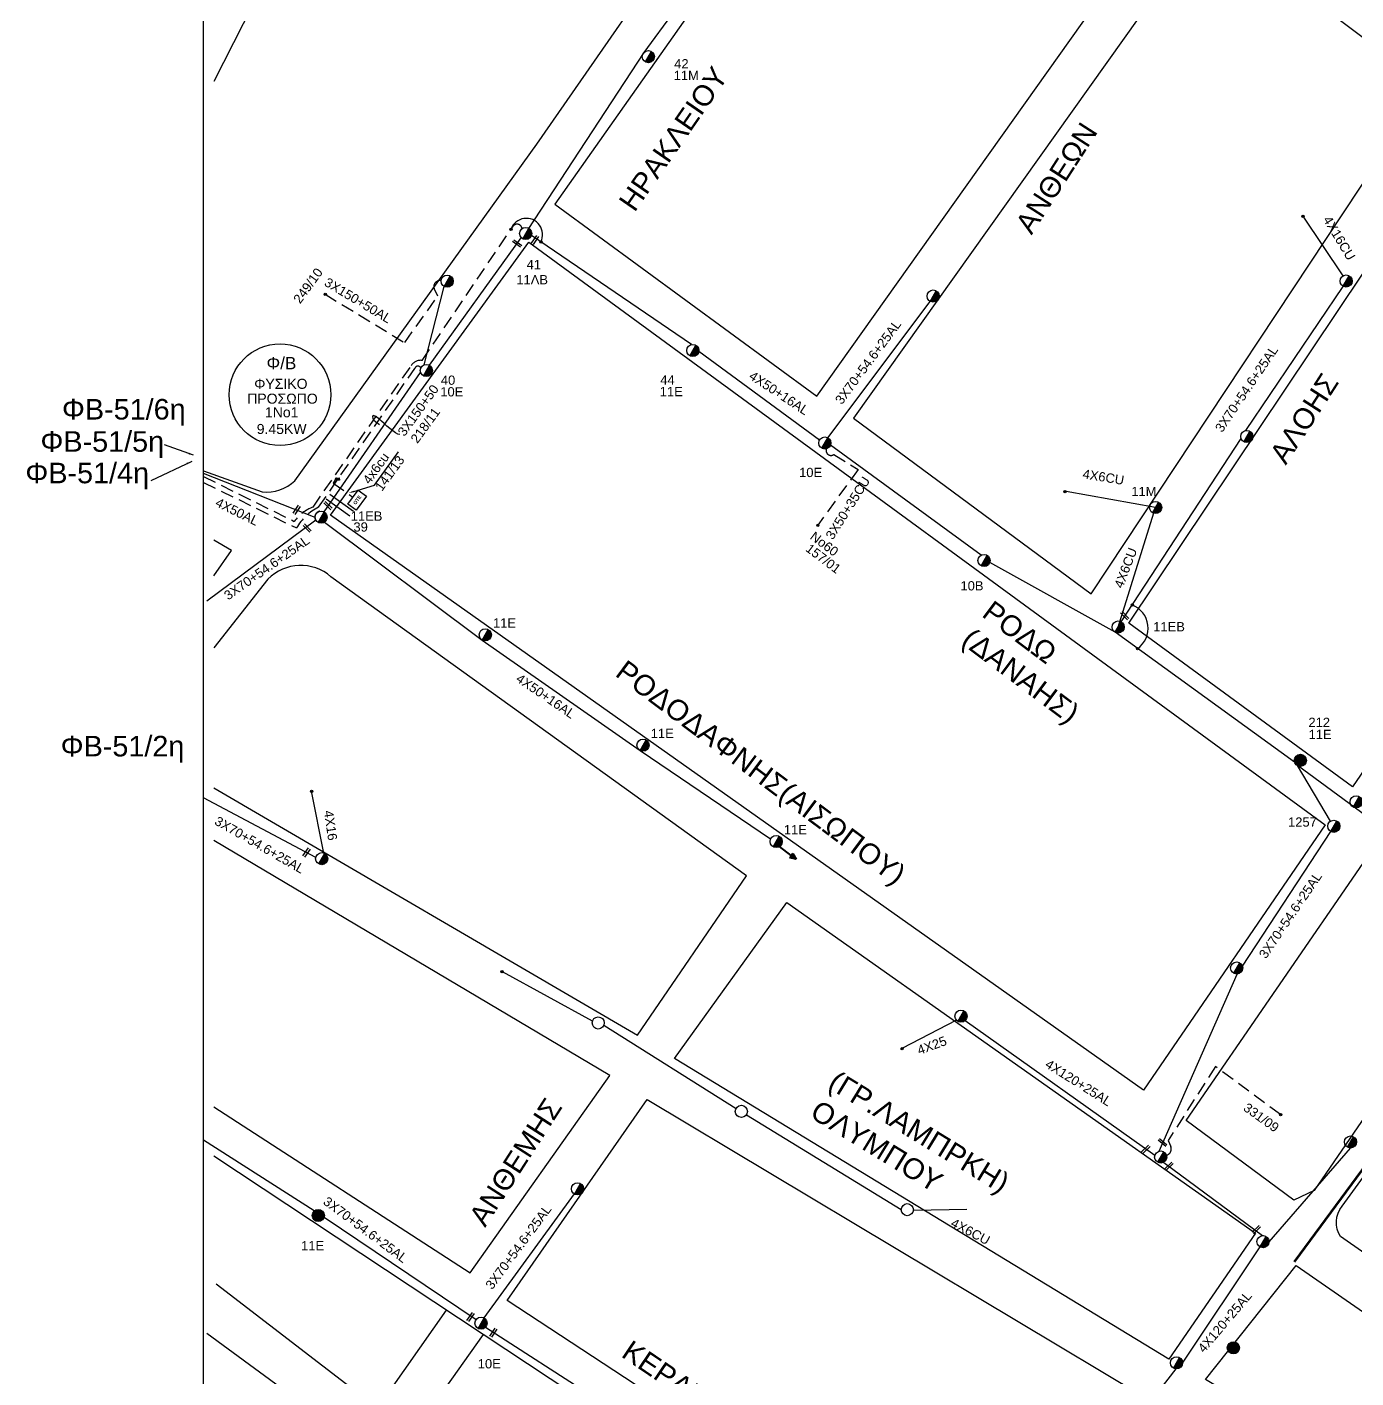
# Model space of a CAD drawing. Header units: millimetres. Extents: x 8994 to 10771, y 1891 to 2926.
# Drawn here: x 8993.6 to 9251.8, y 2458.5 to 2721 of the extents above; entities that cross this region are included whole.
import ezdxf
from ezdxf import colors
from ezdxf.entities.mleader import LeaderData, LeaderLine
from ezdxf.enums import TextEntityAlignment as Align
from ezdxf.math import Vec2, Vec3

# ---------------------------------------------------------------- set-up
doc = ezdxf.new("R2010")
doc.units = ezdxf.units.MM
doc.linetypes.add('DASHED', pattern=[19.05, 12.7, -6.35])
for name, color, linetype in [('0 @ 1', 7, 'Continuous'), ('Pillar OTE', 7, 'Continuous'), ('Γέφυρες Εναερίου Δικτύου', 7, 'Continuous'), ('Γυμνά εναέρια ΧΤ (3Φ)   3x50+35CU', 7, 'Continuous'), ('Γυμνά εναέρια ΧΤ (3Φ)   4x16CU', 7, 'Continuous'), ('Γυμνά εναέρια ΧΤ (3Φ)   4x50AL', 7, 'Continuous'), ('Γυμνά εναέρια ΧΤ και ΦΟΠ (3Φ)   4x50+16AL', 7, 'Continuous'), ('Εναέρια παροχή ΧΤ 4x16', 7, 'SYN_LINE'), ('Εναέρια παροχή ΧΤ 4x25', 7, 'SYN_LINE'), ('Επίτονοι', 7, 'Continuous'), ('Επιγραφές - Σχήματα', 7, 'Continuous'), ('Καλώδια ΧΤ   3x150+50AL', 7, 'DASHED'), ('Καλώδια ΧΤ   3x150AL+50CU', 7, 'DASHED'), ('Καλώδια ΧΤ   4x6CU', 7, 'DASHED'), ('Μηχανική τομή', 7, 'Continuous'), ('Στύλος Ξύλινος', 7, 'Continuous'), ('Στύλος Ξύλινος @ 1', 7, 'Continuous'), ('Στύλος ΦΜ', 7, 'Continuous'), ('Στύλος ΦΜ @ 1', 7, 'Continuous'), ('Συνδέσεις', 7, 'Continuous'), ('Συνεστραμμένα ΧΤ   3x70+54.6+25AL', 7, 'SYN_LINE'), ('Συνεστραμμένα ΧΤ   4x120+25AL', 7, 'SYN_LINE'), ('Τομή', 7, 'Continuous'), ('Υπόβαθρο ΔΕΗ', 7, 'Continuous'), ('Υπόγεια καλώδια Παροχών ΧΤ   4x50AL', 7, 'DASHED'), ('Υπόγεια καλώδια Παροχών ΧΤ   4x6', 7, 'DASHED')]:
    doc.layers.add(name, color=color, linetype=linetype)
doc.styles.add('ar', font='arial.ttf')
doc.styles.get("Standard").update_dxf_attribs({"font": 'arial.ttf'})
doc.linetypes.add('SYN_LINE', pattern='A,0.5,-0.0001,["/\\/\\/\\/",Standard,S=0.1,R=0,X=0,Y=-0.05],-0.25', length=0.7501)
doc.dimstyles.new('ISO-25', dxfattribs={"dimtxt": 2.5, "dimasz": 2.5, "dimexe": 1.25, "dimexo": 0.625, "dimtad": 1, "dimtxsty": 'Standard', "dimcen": 2.5, "dimadec": 0, "dimazin": 0, "dimtfac": 1, "dimtmove": 0, "dimatfit": 3, "dimfxl": 0, "dimarcsym": 0})

# ---------------------------------------------------------------- blocks, each defined once
blk = doc.blocks.new('ΥΠΑΡΧΩΝ ΤΣΙΜΕΝΤΕΝΙΟΣ ΣΤΥΛΟΣ')
at = {"layer": 'Στύλος ΦΜ'}
blk.add_hatch(color=7, dxfattribs=at).paths.add_polyline_path([(-1.29, -2.28, 0.574793), (2.62, 0, 0.268822), (1.3, 2.27)])
at = {"layer": 'Στύλος ΦΜ', "color": 7}
blk.add_line((-1.29, -2.28), (1.3, 2.27), dxfattribs=at)
blk.add_circle((0, 0), 2.62, dxfattribs=at)
at = {"layer": 'Στύλος ΦΜ', "flags": 4}
for tag, p in [('ΑΡΙΘΜΟΣ', (-4.68, 8.05)), ('ΤΥΠΟΣ', (-4.91, 3.03))]:
    blk.add_attdef(tag, p, '', height=4, dxfattribs=at)
blk = doc.blocks.new('ΥΠΑΡΧΩΝ ΞΥΛΙΝΟΣ ΣΤΥΛΟΣ')
at = {"layer": 'Στύλος Ξύλινος'}
h = blk.add_hatch(color=256, dxfattribs=at)
h.paths.add_polyline_path([(-2.62, 0, 0.270008), (-1.29, -2.28), (1.3, 2.27, 0.576266)])
h.paths.add_polyline_path([(-1.29, -2.28, 0.574793), (2.62, 0, 0.268822), (1.3, 2.27)])
blk.add_line((-1.29, -2.28), (1.3, 2.27), dxfattribs=at)
blk.add_circle((0, 0), 2.62, dxfattribs=at)
at = {"layer": 'Στύλος Ξύλινος', "flags": 4}
for tag, p in [('ΑΡΙΘΜΟΣ', (-4.91, 8.6)), ('ΤΥΠΟΣ', (-4.85, 3.39))]:
    blk.add_attdef(tag, p, '', height=4, dxfattribs=at)
blk = doc.blocks.new('ΕΠΙΤΟΝΟΣ')
at = {"layer": 'Επίτονοι', "lineweight": 40, "ltscale": 40}
blk.add_hatch(color=256, dxfattribs=at).paths.add_polyline_path([(-1.13, 6.47), (0, 9.1), (1.13, 6.47)])
for p, q in [((-1.13, 6.47), (0, 9.1)), ((1.13, 6.47), (-1.13, 6.47)), ((-1.13, 6.47), (0, 6.47)), ((0, 9.1), (1.13, 6.47)), ((0, 6.47), (0, 0))]:
    blk.add_line(p, q, dxfattribs=at)
blk = doc.blocks.new('ΜΗΧΑΝΙΚΗ ΤΟΜΗ')
at = {"layer": 'Μηχανική τομή', "ltscale": 40}
for p, q in [((-1.89, 0.78), (1.89, 0.78)), ((1.89, 0), (-1.89, 0))]:
    blk.add_line(p, q, dxfattribs=at)
blk = doc.blocks.new('_ΣΥΝΔΕΣΗ')
at = {"layer": 'Συνδέσεις', "linetype": 'SYN_LINE', "ltscale": 40}
blk.add_hatch(color=256, dxfattribs=at).paths.add_polyline_path([(0.5, -0.01, 1), (-0.5, -0.01, 1)])
at = {"layer": 'Συνδέσεις'}
blk.add_circle((0, -0.01), 0.5, dxfattribs=at)
blk = doc.blocks.new('ΠΡΟΒΛΕΠΟΜΕΝΟΣ ΞΥΛΙΝΟΣ ΣΤΥΛΟΣ')
at = {"layer": 'Στύλος Ξύλινος', "color": 7}
blk.add_circle((0, 0), 2.62, dxfattribs=at)
at = {"layer": 'Στύλος Ξύλινος', "flags": 4}
for tag, p in [('ΤΥΠΟΣ', (-6.8, 2.18)), ('ΑΡΙΘΜΟΣ', (-6.53, 6.96))]:
    blk.add_attdef(tag, p, '', height=4, dxfattribs=at)
blk = doc.blocks.new('ΤΟΜΗ')
at = {"layer": 'Τομή', "ltscale": 40}
for p, q in [((-5.68, 0), (5.68, 0)), ((5.68, -2.33), (-5.68, -2.33))]:
    blk.add_line(p, q, dxfattribs=at)
blk = doc.blocks.new('PILLAR ΟΤΕ')
at = {"layer": 'Pillar OTE', "ltscale": 40}
blk.add_lwpolyline([(-3.31, 2.02), (3.39, 2.02), (3.39, -1.99), (-3.31, -1.99)], close=True, dxfattribs=at)
at = {"layer": 'Pillar OTE', "insert": (-1.81, 0.71), "char_height": 1.3575, "width": 109.961, "attachment_point": 1}
blk.add_mtext('{\\fArial|b1|i0|c161|p34;OTE}', dxfattribs=at)
blk = doc.blocks.new('TSONTA XT1')
at = {"ltscale": 40}
h = blk.add_hatch(color=256, dxfattribs=at)
h.dxf.hatch_style = 1
h.paths.add_polyline_path([(595.96, 2487.66), (597.07, 2488.77), (595.96, 2489.87), (594.85, 2488.77)])
blk.add_lwpolyline([(594.85, 2488.77), (595.96, 2489.87), (597.07, 2488.77), (595.96, 2487.66)], close=True, dxfattribs=at)

msp = doc.modelspace()

# ---------------------------------------------------------------- linework, layer by layer
at = {"color": 133, "lineweight": 60, "ltscale": 0.2}
msp.add_lwpolyline([(9292.17, 2552.08), (9239.74, 2481.1)], dxfattribs=at)
at = {"layer": 'Γέφυρες Εναερίου Δικτύου', "linetype": 'SYN_LINE', "ltscale": 20}
for points in [[(9103.43, 2527.86), (9085.92, 2537.41)], [(9105.66, 2527.11), (9131.34, 2510.92)], [(9133.34, 2509.68), (9163.41, 2491.26)]]:
    msp.add_lwpolyline(points, dxfattribs=at)
at = {"layer": 'Γέφυρες Εναερίου Δικτύου', "color": 30, "linetype": 'DASHED', "ltscale": 0.2}
msp.add_lwpolyline([(9237.08, 2509.71), (9224.47, 2519.02), (9215.27, 2504.69), (9215.77, 2503.48, -0.45609), (9214.94, 2501.81, -6.988817)], format="xyb", dxfattribs=at)
at = {"layer": 'Γέφυρες Εναερίου Δικτύου', "ltscale": 0.1}
msp.add_arc((9206.54, 2604.19), 4.84, 305.435, 68.8694, dxfattribs=at)
at = {"layer": 'Γυμνά εναέρια ΧΤ (3Φ)   3x50+35CU', "color": 30, "linetype": 'DASHED', "ltscale": 0.2}
msp.add_lwpolyline([(9148.81, 2639.03), (9148.82, 2638.67, 0.610132), (9150.33, 2637.96), (9155.04, 2635.03), (9147.19, 2624.22)], format="xyb", dxfattribs=at)
at = {"layer": 'Γυμνά εναέρια ΧΤ (3Φ)   4x16CU', "color": 30, "linetype": 'SYN_LINE', "ltscale": 15}
msp.add_lwpolyline([(9249.24, 2672.65), (9241.49, 2684.23)], dxfattribs=at)
at = {"layer": 'Γυμνά εναέρια ΧΤ και ΦΟΠ (3Φ)   4x50+16AL', "color": 30, "ltscale": 20}
for points in [[(9122.66, 2659.29), (9091.56, 2680.49)], [(9147.53, 2640.75), (9124.07, 2657.94)], [(9178.93, 2618.38), (9149.66, 2639.76)], [(9204.98, 2603.4), (9180.62, 2616.97)], [(9239.84, 2578.15), (9204.98, 2603.4)], [(9274.94, 2552.12), (9240.37, 2577.5)]]:
    msp.add_lwpolyline(points, dxfattribs=at)
at = {"layer": 'Εναέρια παροχή ΧΤ 4x16', "color": 62, "ltscale": 15}
msp.add_lwpolyline([(9051.25, 2560.52), (9048.83, 2572.52)], dxfattribs=at)
at = {"layer": 'Εναέρια παροχή ΧΤ 4x25', "ltscale": 15}
msp.add_lwpolyline([(9174.12, 2528.08), (9163.54, 2522.55)], dxfattribs=at)
at = {"layer": 'Επιγραφές - Σχήματα'}
msp.add_lwpolyline([(9027.85, 2912.57), (10531.63, 2912.57), (10531.63, 1912.6), (9027.85, 1912.6)], close=True, dxfattribs=at)
at = {"layer": 'Επιγραφές - Σχήματα', "color": 202}
msp.add_circle((9042.72, 2649.56), 9.88, dxfattribs=at)
at = {"layer": 'Καλώδια ΧΤ   3x150+50AL', "color": 30, "ltscale": 0.2}
msp.add_lwpolyline([(9051.48, 2669.08), (9066.94, 2659.68), (9073.38, 2668.73), (9072.73, 2670.04, -0.632171), (9074.03, 2671.71, -13.509642)], format="xyb", dxfattribs=at)
at = {"layer": 'Καλώδια ΧΤ   3x150AL+50CU', "color": 30, "linetype": 'DASHED', "ltscale": 0.2}
msp.add_lwpolyline([(9027.85, 2633.67), (9045.5, 2624.95, -0.151617), (9049.16, 2627.74), (9068.18, 2655.16, -0.31818), (9070.35, 2656.22), (9088.01, 2682.33, -0.675441), (9089.74, 2681.82)], format="xyb", dxfattribs=at)
at = {"layer": 'Καλώδια ΧΤ   3x150AL+50CU', "color": 133, "linetype": 'DASHED', "ltscale": 0.2}
msp.add_lwpolyline([(9027.85, 2632.53), (9045.92, 2623.67, -0.146162), (9050.22, 2627.72), (9068.9, 2654.66, -0.663808), (9070.09, 2654.77)], format="xyb", dxfattribs=at)
at = {"layer": 'Καλώδια ΧΤ   3x150AL+50CU', "linetype": 'DASHED', "ltscale": 0.2}
msp.add_arc((9050.69, 2625.78), 1.18, 100.9946, 211.4887, dxfattribs=at)
at = {"layer": 'Καλώδια ΧΤ   4x6CU', "linetype": 'SYN_LINE', "ltscale": 20}
for p, q in [((9212.82, 2627.65), (9195.47, 2630.73)), ((9205.56, 2604.43), (9212.83, 2627.66))]:
    msp.add_line(p, q, dxfattribs=at)
at = {"layer": 'Καλώδια ΧΤ   4x6CU', "linetype": 'SYN_LINE', "ltscale": 10}
msp.add_lwpolyline([(9165.77, 2491.17), (9176.16, 2491.36)], dxfattribs=at)
at = {"layer": 'Συνεστραμμένα ΧΤ   3x70+54.6+25AL', "color": 133, "ltscale": 20}
for points in [[(9090.91, 2681.68), (9113.44, 2716.07), (9137.02, 2748.25)], [(9071.74, 2655.29), (9089.58, 2680.02)], [(9051.28, 2626.8), (9070.04, 2653.87)]]:
    msp.add_lwpolyline(points, dxfattribs=at)
at = {"layer": 'Συνεστραμμένα ΧΤ   3x70+54.6+25AL', "color": 30, "ltscale": 20}
for points in [[(9070.72, 2655.36), (9074.63, 2670.6)], [(9230.36, 2642.62), (9249.27, 2670.62)], [(9149.15, 2641.21), (9169.02, 2667.7)], [(9206.15, 2605.45), (9229.44, 2641.03)], [(9049.69, 2625.16), (9028.53, 2609.48)], [(9229.71, 2538.53), (9246.87, 2564.69)], [(9213.5, 2502.59), (9228.66, 2537.02)]]:
    msp.add_lwpolyline(points, dxfattribs=at)
at = {"layer": 'Συνεστραμμένα ΧΤ   3x70+54.6+25AL', "color": 173, "linetype": 'SYN_LINE', "ltscale": 20}
for points in [[(9049.52, 2625.73), (9027.85, 2634.27)], [(9051.38, 2624.82), (9082.02, 2601.91), (9112.66, 2580.46), (9138.03, 2563.25)]]:
    msp.add_lwpolyline(points, dxfattribs=at)
at = {"layer": 'Συνεστραμμένα ΧΤ   3x70+54.6+25AL', "color": 30, "ltscale": 15}
msp.add_lwpolyline([(9246.8, 2566.69), (9240.37, 2577.5)], dxfattribs=at)
at = {"layer": 'Συνεστραμμένα ΧΤ   3x70+54.6+25AL', "color": 62, "ltscale": 20}
msp.add_lwpolyline([(9049.66, 2559.64), (9027.85, 2571.22)], dxfattribs=at)
at = {"layer": 'Συνεστραμμένα ΧΤ   3x70+54.6+25AL', "color": 1, "ltscale": 20}
for points in [[(9049.38, 2490.99), (9027.85, 2504.77)], [(9082.36, 2470.23), (9099.92, 2494.28)], [(9051.28, 2489.76), (9080.85, 2469.93)], [(9082.65, 2468.42), (9103.96, 2454.65)]]:
    msp.add_lwpolyline(points, dxfattribs=at)
at = {"layer": 'Συνεστραμμένα ΧΤ   4x120+25AL', "ltscale": 20}
for points in [[(9175.85, 2528.01), (9212.7, 2501.84)], [(9234.88, 2485.01), (9250.67, 2503.21)], [(9214.4, 2500.43), (9233.58, 2486.19)], [(9218.08, 2461.43), (9233.12, 2484)], [(9197.02, 2434.73), (9216.81, 2460.32)]]:
    msp.add_lwpolyline(points, dxfattribs=at)
at = {"layer": 'Υπόβαθρο ΔΕΗ'}
for points in [[(9027.85, 2634.8), (9039.23, 2630.72, 0.227287), (9045.63, 2632.86), (9092.63, 2698.27), (9157.76, 2792.08), (9094.46, 2837.38), (9029.84, 2710.44)], [(9029.84, 2573.18), (9112.16, 2525.11), (9133.32, 2556.07), (9052.62, 2614.2, 0.39862), (9040.37, 2613.7), (9029.84, 2600.36)]]:
    msp.add_lwpolyline(points, format="xyb", dxfattribs=at)
for points in [[(9096.14, 2686.58), (9147.02, 2649.29), (9216.41, 2746.91), (9165.37, 2784.8)], [(9200.33, 2610.91), (9262.41, 2704.68), (9264.74, 2710.25), (9222.9, 2741.65), (9154.11, 2645.02)], [(9273.48, 2703.56), (9317.63, 2670.48), (9251.08, 2573.4), (9207.64, 2605.18)], [(9091.03, 2679.22), (9245.78, 2566.02), (9210.45, 2514.44), (9052.52, 2626.14)], [(9253.87, 2559.58), (9276.48, 2542.84), (9243.63, 2494.94), (9239.66, 2493.05), (9218.75, 2508.56)], [(9141.17, 2550.88), (9232.22, 2486.67), (9215.41, 2462.18), (9119.39, 2520.61)], [(9114.02, 2512.62), (9210.14, 2455.16), (9177.84, 2413.87), (9086.87, 2473.59)], [(9222.55, 2458.21), (9240.13, 2480.36), (9273.46, 2457.29), (9262.76, 2434.07)]]:
    msp.add_lwpolyline(points, close=True, dxfattribs=at)
for points in [[(9029.84, 2614.36), (9033.32, 2619.28), (9029.84, 2621.3)], [(9029.84, 2511.21), (9079.66, 2478.98), (9106.8, 2517.27), (9029.84, 2562.93)], [(9030.34, 2476.84), (9061.43, 2452.96), (9089.27, 2433.02), (9154.62, 2386.01), (9172.95, 2406.96), (9082.2, 2467.01), (9029.84, 2501.65)], [(9045.65, 2429.81), (9075.08, 2471.72)], [(9029.84, 2440.62), (9061.13, 2419.23), (9071.66, 2435.52), (9028.52, 2467.19)], [(9082.2, 2467.01), (9052.51, 2425.12)]]:
    msp.add_lwpolyline(points, dxfattribs=at)
msp.add_lwpolyline([(9306.08, 2522.55), (9282.81, 2472.2, -0.420455), (9274.3, 2468.13), (9248.76, 2486, -0.322025), (9249.05, 2491.91), (9282.91, 2538.42)], format="xyb", close=True, dxfattribs=at)
msp.add_arc((9090.57, 2680.67), 3.16, 333.0645, 160.7178, dxfattribs=at)
msp.add_open_spline([(9066, 2641.82), (9065.14, 2641.82), (9061.01, 2646.01), (9060.54, 2645.36), (9060.83, 2644.56), (9062.06, 2643.78)], degree=3, dxfattribs=at)
at = {"layer": 'Υπόγεια καλώδια Παροχών ΧΤ   4x6', "color": 133, "linetype": 'DASHED', "ltscale": 0.2}
msp.add_lwpolyline([(9053.72, 2633.36, 0.541638), (9053.46, 2633.01), (9053.02, 2632.38), (9056.9, 2629.69)], format="xyb", dxfattribs=at)

# ---------------------------------------------------------------- block references
at = {"layer": '0 @ 1', "color": 133, "lineweight": 60, "ltscale": 0.2, "xscale": 0.4499999999998181, "yscale": 0.4499999999998181, "zscale": 0.4499999999998181}
msp.add_blockref('ΥΠΑΡΧΩΝ ΞΥΛΙΝΟΣ ΣΤΥΛΟΣ', (9227.94, 2464.4), dxfattribs=at)
at = {"layer": 'Pillar OTE', "xscale": 0.5, "yscale": 0.5, "zscale": 0.5, "rotation": 54}
msp.add_blockref('PILLAR ΟΤΕ', (9057.7, 2629.06), dxfattribs=at)
at = {"layer": 'Επίτονοι', "xscale": 0.4499999999999207, "yscale": 0.4499999999999207, "zscale": 0.4499999999999207, "rotation": 232.9515204633186}
msp.add_blockref('ΕΠΙΤΟΝΟΣ', (9139.73, 2561.78), dxfattribs=at)
at = {"layer": 'Μηχανική τομή'}
for p, xscale, yscale, zscale, rotation in [((9092.42, 2679.53), 0.5000000000000636, 0.5000000000000636, 0.5000000000000636, 55.10806152867185), ((9088.91, 2679.09), 0.4999999999999677, 0.4999999999999677, 0.4999999999999677, 145.2952916486736), ((9046.11, 2627.08), 0.5000000000000636, 0.5000000000000636, 0.5000000000000636, 55.10806152867185), ((9052.18, 2628.17), 0.4999999999999676, 0.4999999999999676, 0.4999999999999676, 134.5671431874538), ((9048.14, 2623.78), 0.4999999999999676, 0.4999999999999676, 0.4999999999999676, 134.5671431874538), ((9206.97, 2606.76), 0.4999999999999676, 0.4999999999999676, 0.4999999999999676, 134.5671431874538), ((9048.01, 2560.52), 0.5000000000000636, 0.5000000000000636, 0.5000000000000636, 55.10806152867185), ((9214.32, 2504.42), 0.4999999999998774, 0.4999999999998774, 0.4999999999998774, 139.7910062385979), ((9210.79, 2503.11), 0.4999999999999742, 0.4999999999999742, 0.4999999999999742, 223.8841218705525), ((9215.28, 2499.84), 0.4999999999999742, 0.4999999999999742, 0.4999999999999742, 223.8841218705525), ((9232.26, 2487.5), 0.4999999999999742, 0.4999999999999742, 0.4999999999999742, 223.8841218705525), ((9079.88, 2470.26), 0.5000000000000636, 0.5000000000000636, 0.5000000000000636, 55.10806152867185), ((9084.32, 2467.23), 0.5000000000000636, 0.5000000000000636, 0.5000000000000636, 55.10806152867185)]:
    msp.add_blockref('ΜΗΧΑΝΙΚΗ ΤΟΜΗ', p, dxfattribs=dict(at, xscale=xscale, yscale=yscale, zscale=zscale, rotation=rotation))
at = {"layer": 'Στύλος Ξύλινος @ 1', "ltscale": 40}
ref = msp.add_blockref('ΥΠΑΡΧΩΝ ΞΥΛΙΝΟΣ ΣΤΥΛΟΣ', (9240.95, 2578.52), dxfattribs=dict(at, xscale=0.4499999999998181, yscale=0.4499999999998181, zscale=0.4499999999998181))
ref.add_attrib('ΤΥΠΟΣ', '11E', (9242.55, 2582.66), dxfattribs={"layer": 'Στύλος Ξύλινος', "height": 1.8, "flags": 4})
ref.add_attrib('ΑΡΙΘΜΟΣ', '212', (9242.52, 2585.01), dxfattribs={"layer": 'Στύλος Ξύλινος', "height": 1.8, "flags": 4})
at = {"layer": 'Στύλος Ξύλινος @ 1', "ltscale": 40, "xscale": 0.4499999999998181, "yscale": 0.4499999999998181, "zscale": 0.4499999999998181}
for p in [(9104.55, 2527.51), (9132.35, 2510.33), (9164.59, 2491.23)]:
    msp.add_blockref('ΠΡΟΒΛΕΠΟΜΕΝΟΣ ΞΥΛΙΝΟΣ ΣΤΥΛΟΣ', p, dxfattribs=at)
at = {"layer": 'Στύλος Ξύλινος @ 1', "ltscale": 40}
ref = msp.add_blockref('ΥΠΑΡΧΩΝ ΞΥΛΙΝΟΣ ΣΤΥΛΟΣ', (9050.16, 2490.11), dxfattribs=dict(at, xscale=0.4499999999998181, yscale=0.4499999999998181, zscale=0.4499999999998181))
ref.add_attrib('ΤΥΠΟΣ', '11E', (9046.81, 2483.33), dxfattribs={"layer": 'Στύλος Ξύλινος', "height": 1.8, "flags": 4})
at = {"layer": 'Στύλος ΦΜ @ 1', "ltscale": 40}
ref = msp.add_blockref('ΥΠΑΡΧΩΝ ΤΣΙΜΕΝΤΕΝΙΟΣ ΣΤΥΛΟΣ', (9114.28, 2715.24), dxfattribs=dict(at, xscale=0.4499999999998181, yscale=0.4499999999998181, zscale=0.4499999999998181))
ref.add_attrib('ΤΥΠΟΣ', '11M', (9119.2, 2710.69), dxfattribs={"layer": 'Στύλος ΦΜ', "height": 1.8, "flags": 4})
ref.add_attrib('ΑΡΙΘΜΟΣ', '42', (9119.3, 2712.96), dxfattribs={"layer": 'Στύλος ΦΜ', "height": 1.8, "flags": 4})
ref = msp.add_blockref('ΥΠΑΡΧΩΝ ΤΣΙΜΕΝΤΕΝΙΟΣ ΣΤΥΛΟΣ', (9090.45, 2680.88), dxfattribs=dict(at, xscale=0.4499999999998181, yscale=0.4499999999998181, zscale=0.4499999999998181))
ref.add_attrib('ΤΥΠΟΣ', '11ΛB', (9088.63, 2671.01), dxfattribs={"layer": 'Στύλος ΦΜ', "height": 1.8, "flags": 4})
ref.add_attrib('ΑΡΙΘΜΟΣ', '41', (9090.63, 2673.95), dxfattribs={"layer": 'Στύλος ΦΜ', "height": 1.8, "flags": 4})
at = {"layer": 'Στύλος ΦΜ @ 1', "ltscale": 40, "xscale": 0.4499999999998181, "yscale": 0.4499999999998181, "zscale": 0.4499999999998181}
for p in [(9075.21, 2671.62), (9249.85, 2671.65), (9169.61, 2668.73), (9230.54, 2641.46), (9251.79, 2570.48), (9050.82, 2559.42), (9228.58, 2538.19), (9175.02, 2528.84), (9250.71, 2504.39), (9213.82, 2501.46), (9100.5, 2495.3), (9233.7, 2485.02), (9216.9, 2461.49)]:
    msp.add_blockref('ΥΠΑΡΧΩΝ ΤΣΙΜΕΝΤΕΝΙΟΣ ΣΤΥΛΟΣ', p, dxfattribs=at)
at = {"layer": 'Στύλος ΦΜ @ 1', "ltscale": 40}
ref = msp.add_blockref('ΥΠΑΡΧΩΝ ΤΣΙΜΕΝΤΕΝΙΟΣ ΣΤΥΛΟΣ', (9122.91, 2658.14), dxfattribs=dict(at, xscale=0.4499999999998181, yscale=0.4499999999998181, zscale=0.4499999999998181))
ref.add_attrib('ΤΥΠΟΣ', '11E', (9116.49, 2649.28), dxfattribs={"layer": 'Στύλος ΦΜ', "height": 1.8, "flags": 4})
ref.add_attrib('ΑΡΙΘΜΟΣ', '44', (9116.6, 2651.54), dxfattribs={"layer": 'Στύλος ΦΜ', "height": 1.8, "flags": 4})
ref = msp.add_blockref('ΥΠΑΡΧΩΝ ΤΣΙΜΕΝΤΕΝΙΟΣ ΣΤΥΛΟΣ', (9071.15, 2654.26), dxfattribs=dict(at, xscale=0.4499999999998181, yscale=0.4499999999998181, zscale=0.4499999999998181))
ref.add_attrib('ΤΥΠΟΣ', '10E', (9073.86, 2649.23), dxfattribs={"layer": 'Στύλος ΦΜ', "height": 1.8, "flags": 4})
ref.add_attrib('ΑΡΙΘΜΟΣ', '40', (9073.97, 2651.49), dxfattribs={"layer": 'Στύλος ΦΜ', "height": 1.8, "flags": 4})
ref = msp.add_blockref('ΥΠΑΡΧΩΝ ΤΣΙΜΕΝΤΕΝΙΟΣ ΣΤΥΛΟΣ', (9148.56, 2640.18), dxfattribs=dict(at, xscale=0.4499999999998181, yscale=0.4499999999998181, zscale=0.4499999999998181))
ref.add_attrib('ΤΥΠΟΣ', '10E', (9143.57, 2633.56), dxfattribs={"layer": 'Στύλος ΦΜ', "height": 1.8, "flags": 4})
ref = msp.add_blockref('ΥΠΑΡΧΩΝ ΤΣΙΜΕΝΤΕΝΙΟΣ ΣΤΥΛΟΣ', (9212.83, 2627.66), dxfattribs=dict(at, xscale=0.4499999999998181, yscale=0.4499999999998181, zscale=0.4499999999998181))
ref.add_attrib('ΤΥΠΟΣ', '11M', (9208.11, 2629.86), dxfattribs={"layer": 'Στύλος ΦΜ', "height": 1.8, "flags": 4})
ref = msp.add_blockref('ΥΠΑΡΧΩΝ ΤΣΙΜΕΝΤΕΝΙΟΣ ΣΤΥΛΟΣ', (9050.69, 2625.78), dxfattribs=dict(at, xscale=0.4499999999998181, yscale=0.4499999999998181, zscale=0.4499999999998181))
ref.add_attrib('ΤΥΠΟΣ', '39', (9056.99, 2622.97), dxfattribs={"layer": 'Στύλος ΦΜ', "height": 1.8, "flags": 4})
ref.add_attrib('ΑΡΙΘΜΟΣ', '11EB', (9056.46, 2625.09), dxfattribs={"layer": 'Στύλος ΦΜ', "height": 1.8, "flags": 4})
ref = msp.add_blockref('ΥΠΑΡΧΩΝ ΤΣΙΜΕΝΤΕΝΙΟΣ ΣΤΥΛΟΣ', (9179.5, 2617.35), dxfattribs=dict(at, xscale=0.4499999999998181, yscale=0.4499999999998181, zscale=0.4499999999998181))
ref.add_attrib('ΤΥΠΟΣ', '10B', (9174.92, 2611.54), dxfattribs={"layer": 'Στύλος ΦΜ', "height": 1.8, "flags": 4})
ref = msp.add_blockref('ΥΠΑΡΧΩΝ ΤΣΙΜΕΝΤΕΝΙΟΣ ΣΤΥΛΟΣ', (9082.6, 2602.93), dxfattribs=dict(at, xscale=0.4499999999998181, yscale=0.4499999999998181, zscale=0.4499999999998181))
ref.add_attrib('ΤΥΠΟΣ', '11E', (9084.1, 2604.33), dxfattribs={"layer": 'Στύλος ΦΜ', "height": 1.8, "flags": 4})
ref = msp.add_blockref('ΥΠΑΡΧΩΝ ΤΣΙΜΕΝΤΕΝΙΟΣ ΣΤΥΛΟΣ', (9205.56, 2604.43), dxfattribs=dict(at, xscale=0.4499999999998181, yscale=0.4499999999998181, zscale=0.4499999999998181))
ref.add_attrib('ΤΥΠΟΣ', '11EB', (9212.37, 2603.59), dxfattribs={"layer": 'Στύλος ΦΜ', "height": 1.8, "flags": 4})
ref = msp.add_blockref('ΥΠΑΡΧΩΝ ΤΣΙΜΕΝΤΕΝΙΟΣ ΣΤΥΛΟΣ', (9113.24, 2581.48), dxfattribs=dict(at, xscale=0.4499999999998181, yscale=0.4499999999998181, zscale=0.4499999999998181))
ref.add_attrib('ΤΥΠΟΣ', '11E', (9114.74, 2582.87), dxfattribs={"layer": 'Στύλος ΦΜ', "height": 1.8, "flags": 4})
ref = msp.add_blockref('ΥΠΑΡΧΩΝ ΤΣΙΜΕΝΤΕΝΙΟΣ ΣΤΥΛΟΣ', (9247.45, 2565.72), dxfattribs=dict(at, xscale=0.4499999999998181, yscale=0.4499999999998181, zscale=0.4499999999998181))
ref.add_attrib('ΤΥΠΟΣ', '1257', (9238.56, 2565.64), dxfattribs={"layer": 'Στύλος ΦΜ', "height": 1.8, "flags": 4})
ref = msp.add_blockref('ΥΠΑΡΧΩΝ ΤΣΙΜΕΝΤΕΝΙΟΣ ΣΤΥΛΟΣ', (9139.11, 2562.77), dxfattribs=dict(at, xscale=0.4499999999998181, yscale=0.4499999999998181, zscale=0.4499999999998181))
ref.add_attrib('ΤΥΠΟΣ', '11E', (9140.61, 2564.17), dxfattribs={"layer": 'Στύλος ΦΜ', "height": 1.8, "flags": 4})
ref = msp.add_blockref('ΥΠΑΡΧΩΝ ΤΣΙΜΕΝΤΕΝΙΟΣ ΣΤΥΛΟΣ', (9081.77, 2469.2), dxfattribs=dict(at, xscale=0.4499999999998181, yscale=0.4499999999998181, zscale=0.4499999999998181))
ref.add_attrib('ΤΥΠΟΣ', '10E', (9081.14, 2460.4), dxfattribs={"layer": 'Στύλος ΦΜ', "height": 1.8, "flags": 4})
at = {"layer": 'Συνδέσεις', "xscale": 0.4499999999998181, "yscale": 0.4499999999998181, "zscale": 0.4499999999998181}
for p in [(9241.49, 2684.23), (9087.61, 2681.71), (9093.41, 2679.23), (9051.5, 2669.07), (9195.24, 2630.75), (9147.21, 2624.21), (9208.28, 2608.71), (9209.34, 2600.25), (9048.86, 2572.51), (9085.83, 2537.47), (9163.59, 2522.53), (9237.11, 2509.72)]:
    msp.add_blockref('_ΣΥΝΔΕΣΗ', p, dxfattribs=at)
at = {"layer": 'Συνδέσεις', "xscale": 0.3075184835441075, "yscale": 0.3075184835441075, "zscale": 0.3075184835441075, "rotation": 55.25875057355682}
msp.add_blockref('TSONTA XT1', (9578.47, 2046.42), dxfattribs=at)
at = {"layer": 'Τομή', "xscale": 0.5000000000000293, "yscale": 0.5000000000000293, "zscale": 0.5000000000000293, "rotation": 324.3188059829969}
msp.add_blockref('ΤΟΜΗ', (9054.68, 2628.57), dxfattribs=at)

# ---------------------------------------------------------------- texts
at = {"layer": 'Γυμνά εναέρια ΧΤ (3Φ)   3x50+35CU', "ltscale": 20}
for s, rotation, p in [('3X150+50', 54, (9069.56, 2646.53)), ('3X50+35CU', 57.7648, (9153.03, 2627.56))]:
    msp.add_text(s, height=1.8, rotation=rotation, dxfattribs=at).set_placement(p, align=Align.MIDDLE)
at = {"layer": 'Γυμνά εναέρια ΧΤ (3Φ)   4x16CU', "ltscale": 20}
msp.add_text('4X16CU', height=1.8, rotation=301.1113, dxfattribs=at).set_placement((9248.51, 2680), align=Align.MIDDLE)
at = {"layer": 'Γυμνά εναέρια ΧΤ (3Φ)   4x50AL', "ltscale": 20}
msp.add_text('4X50AL', height=1.8, rotation=333.6709, dxfattribs=at).set_placement((9034.4, 2626.84), align=Align.MIDDLE)
at = {"layer": 'Γυμνά εναέρια ΧΤ και ΦΟΠ (3Φ)   4x50+16AL', "ltscale": 20}
for rotation, p in [(326.5714, (9139.68, 2649.89)), (325.5578, (9094.35, 2591.01))]:
    msp.add_text('4X50+16AL', height=1.8, rotation=rotation, dxfattribs=at).set_placement(p, align=Align.MIDDLE)
at = {"layer": 'Εναέρια παροχή ΧΤ 4x16', "ltscale": 20}
msp.add_text('4X16', height=1.8, rotation=278.2432, dxfattribs=at).set_placement((9052.56, 2565.89), align=Align.MIDDLE)
at = {"layer": 'Εναέρια παροχή ΧΤ 4x25', "ltscale": 20}
msp.add_text('4X25', height=1.8, rotation=20.1684, dxfattribs=at).set_placement((9169.37, 2523.15), align=Align.MIDDLE)
at = {"layer": 'Επιγραφές - Σχήματα', "color": 1, "style": 'ar'}
for s, height, p in [('Φ/Β', 2.381, (9043, 2655.75)), ('ΦΥΣΙΚΟ ', 1.948, (9043.27, 2651.68)), ('1No1', 1.948, (9043.05, 2646.14)), ('9.45KW', 1.948, (9043.04, 2642.91))]:
    msp.add_text(s, height=height, dxfattribs=at).set_placement(p, align=Align.MIDDLE)
at = {"layer": 'Επιγραφές - Σχήματα', "ltscale": 20, "attachment_point": 1}
for s, insert, char_height, width, rotation in [('ΗΡΑΚΛΕΙΟΥ', (9108.31, 2687.14), 4, 33.3738, 55.3254), ('ΑΝΘΕΩΝ', (9185.36, 2682.64), 4, 33.3738, 57.2606), ('ΑΛΟΗΣ', (9234.76, 2637.94), 4, 33.3738, 57.2606), ('218/11', (9067.96, 2641.03), 1.8, 33.3738, 54), ('Νο60', (9146.62, 2623.11), 1.8, 33.3738, 322.9305), ('157/01', (9145.75, 2620.77), 1.8, 33.3738, 322.9305), ('ΡΟΔΩ\\P(ΔΑΝΑΗΣ)', (9181.26, 2609.83), 4, 33.3738, 323.1744), ('ΡΟΔΟΔΑΦΝΗΣ(ΑΙΣΩΠΟΥ)', (9110.01, 2598.27), 4, 33.3738, 323.1744), ('(ΓΡ.ΛΑΜΠΡΚΗ)\\PΟΛΥΜΠΟΥ', (9151.01, 2518.42), 4, 33.3738, 328.5293), ('ΑΝΘΕΜΗΣ', (9079.2, 2489.83), 4, 33.3738, 57.2606), ('331/09', (9230.76, 2512.11), 1.8, 36.7188, 324.4666), ('ΚΕΡΑΣΙΑΣ', (9111.04, 2466.1), 4, 33.3738, 325.9439)]:
    msp.add_mtext(s, dxfattribs=dict(at, insert=insert, char_height=char_height, width=width, rotation=rotation))
at = {"layer": 'Επιγραφές - Σχήματα', "ltscale": 0.2, "insert": (9045.17, 2668.17), "char_height": 1.8, "width": 13.2217, "attachment_point": 1, "rotation": 54}
msp.add_mtext('249/10', dxfattribs=at)
at = {"layer": 'Επιγραφές - Σχήματα', "ltscale": 20, "char_height": 4, "width": 33.3738, "attachment_point": 1}
for s, insert in [('ΦΒ-51/6η', (9000.36, 2648.74)), ('ΦΒ-51/5η', (8996.18, 2642.48)), ('ΦΒ-51/4η', (8993.25, 2636.36)), ('ΦΒ-51/2η', (9000.11, 2583.29))]:
    msp.add_mtext(s, dxfattribs=dict(at, insert=insert))
at = {"layer": 'Επιγραφές - Σχήματα', "color": 1, "insert": (9036.35, 2649.77), "char_height": 1.948, "width": 14.027, "attachment_point": 1}
msp.add_mtext('ΠΡΟΣΩΠΟ', dxfattribs=at)
at = {"layer": 'Καλώδια ΧΤ   3x150+50AL', "ltscale": 0.2}
msp.add_text('3X150+50AL', height=1.8, rotation=329, dxfattribs=at).set_placement((9057.88, 2667.89), align=Align.MIDDLE)
at = {"layer": 'Καλώδια ΧΤ   4x6CU', "ltscale": 0.2}
msp.add_text('4X6CU', height=1.8, rotation=332.3227, dxfattribs=at).set_placement((9176.86, 2486.99), align=Align.MIDDLE)
at = {"layer": 'Συνεστραμμένα ΧΤ   3x70+54.6+25AL', "ltscale": 20}
for s, rotation, p in [('3X70+54.6+25AL', 53.4632, (9156.97, 2655.92)), ('3X70+54.6+25AL', 55.8606, (9230.49, 2650.7)), ('4X6CU', 350.7256, (9202.7, 2633.58)), ('3X70+54.6+25AL', 35.1336, (9040.14, 2615.94)), ('4X6CU', 69.1018, (9207.01, 2615.93)), ('3X70+54.6+25AL', 330.1723, (9038.77, 2562.11)), ('3X70+54.6+25AL', 55.8275, (9239.01, 2548.45)), ('3X70+54.6+25AL', 323.3434, (9059.33, 2487.34)), ('3X70+54.6+25AL', 53.5299, (9089.03, 2483.98))]:
    msp.add_text(s, height=1.8, rotation=rotation, dxfattribs=at).set_placement(p, align=Align.MIDDLE)
at = {"layer": 'Συνεστραμμένα ΧΤ   4x120+25AL', "ltscale": 20}
for rotation, p in [(327.7743, (9197.85, 2515.9)), (49.7371, (9226.27, 2469.45))]:
    msp.add_text('4X120+25AL', height=1.8, rotation=rotation, dxfattribs=at).set_placement(p, align=Align.MIDDLE)
at = {"layer": 'Υπόγεια καλώδια Παροχών ΧΤ   4x50AL', "color": 7, "ltscale": 0.2, "char_height": 1.8, "attachment_point": 1, "rotation": 54}
for s, insert in [('4x6cu', (9058.66, 2633.08)), ('141/13', (9061.05, 2631.72))]:
    msp.add_mtext_dynamic_manual_height_columns(s, width=1.8, gutter_width=12.5, heights=[0.118], dxfattribs=dict(at, insert=insert))

# ---------------------------------------------------------------- leaders
at = {"layer": 'Επιγραφές - Σχήματα', "ltscale": 40}
for points in [[(9025.94, 2637.8), (9020.28, 2639.82)], [(9025.58, 2636.62), (9017.62, 2632.83)]]:
    msp.add_leader(points, dimstyle='ISO-25', override={"dimasz": 1, "dimtad": 0}, dxfattribs=at)
at = {"layer": 'Υπόβαθρο ΔΕΗ'}
ml = msp.add_multileader_mtext('Standard', dxfattribs=at)
ml.set_content('', color=256)
ml.set_leader_properties()
ml.build(insert=Vec2(0, 0))
ml.multileader.update_dxf_attribs({"arrow_head_size": 1})
ctx = ml.context
ctx.base_point, ctx.arrow_head_size, ctx.plane_origin, ctx.plane_x_axis, ctx.plane_y_axis = Vec3(9065.75, 2638.47), 1, Vec3(9056.11, 2630.48), Vec3(0.587785, 0.809017), Vec3(-0.809017, 0.587785)
notes = []
notes.append((ctx, [(0, (1, 1, 0), (9061.05, 2632), (0.587785, 0.809017), 8, [(0, [(9056.11, 2630.48)], 0, [])])]))
ctx.mtext.insert, ctx.mtext.text_direction, ctx.mtext.rotation, ctx.mtext.flow_direction = Vec3(9065.31, 2641.27), Vec3(0.587785, 0.809017), 0.942478, 5
for ctx, leaders in notes:
    for number, flags, end, landing, length, lines in leaders:
        leader = LeaderData()
        leader.index, (leader.has_last_leader_line, leader.has_dogleg_vector, leader.attachment_direction) = number, flags
        leader.last_leader_point, leader.dogleg_vector, leader.dogleg_length = Vec3(end), Vec3(landing), length
        for number, points, colour, breaks in lines:
            line = LeaderLine()
            line.index, line.vertices, line.color, line.breaks = number, Vec3.list(points), colors.encode_raw_color(colour), breaks
            leader.lines.append(line)
        ctx.leaders.append(leader)

doc.saveas('drawing.dxf')
